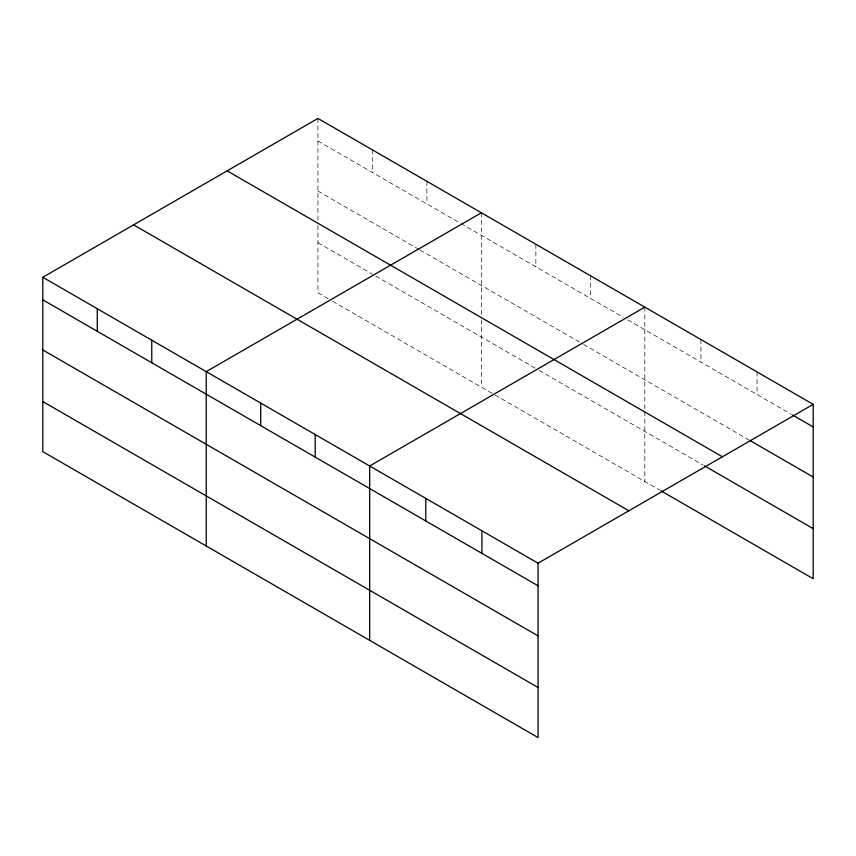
<?xml version="1.0" encoding="UTF-8"?>
<svg xmlns="http://www.w3.org/2000/svg" width="856" height="856" viewBox="0 0 856 856"><rect width="100%" height="100%" fill="white"/><g stroke="black" fill="none" stroke-linecap="round" stroke-linejoin="round"><path stroke-width="0.64" stroke-dasharray="4.28 3.21" d="M317.94 140.994L459.811 222.902M460.945 223.555L623.254 317.266M627.79 319.887L791.436 414.368M317.94 191.091L418.959 249.406M420.093 250.059L582.39 343.77M583.525 344.422L749.053 439.984M317.94 242.697L372.424 274.155M375.827 276.114L535.856 368.508M539.259 370.477L703.236 465.14M328.158 298.69L317.94 292.795L317.94 222.849M332.695 301.312L493.859 394.359M494.993 395.012L659.708 490.103M757.068 371.953L757.068 394.52M700.946 339.543L700.946 362.12M644.814 307.144L644.814 410.238M644.814 411.565L644.814 481.511M590.33 275.685L590.33 298.263M535.856 244.238L535.856 266.805M481.382 212.78L481.382 314.559M481.382 319.855L481.382 387.147M426.898 181.333L426.898 203.899M372.424 149.875L372.424 172.452M317.94 118.428L317.94 221.522"/><path stroke-width="1.28" d="M42.8 277.28L538.06 563.205L538.06 737.572L42.8 451.647L42.8 277.28L317.94 118.428L813.2 404.353L813.2 578.72L660.853 490.766M481.382 212.78L206.232 371.632L206.232 546M644.814 307.144L369.674 465.996L369.674 640.363M538.06 563.205L813.2 404.353M792.581 415.021L813.2 426.93M750.198 440.647L813.2 477.027M227.15 170.847L722.4 456.783M704.381 465.803L813.2 528.634M133.6 224.85L628.85 510.786M42.8 299.846L538.06 585.782M42.8 349.944L538.06 635.88M42.8 401.55L538.06 687.486M481.928 530.806L481.928 553.372M425.796 498.395L425.796 520.972M315.19 434.538L315.19 457.115M260.716 403.09L260.716 425.657M151.758 340.185L151.758 362.751M97.274 308.727L97.274 331.304"/></g></svg>
